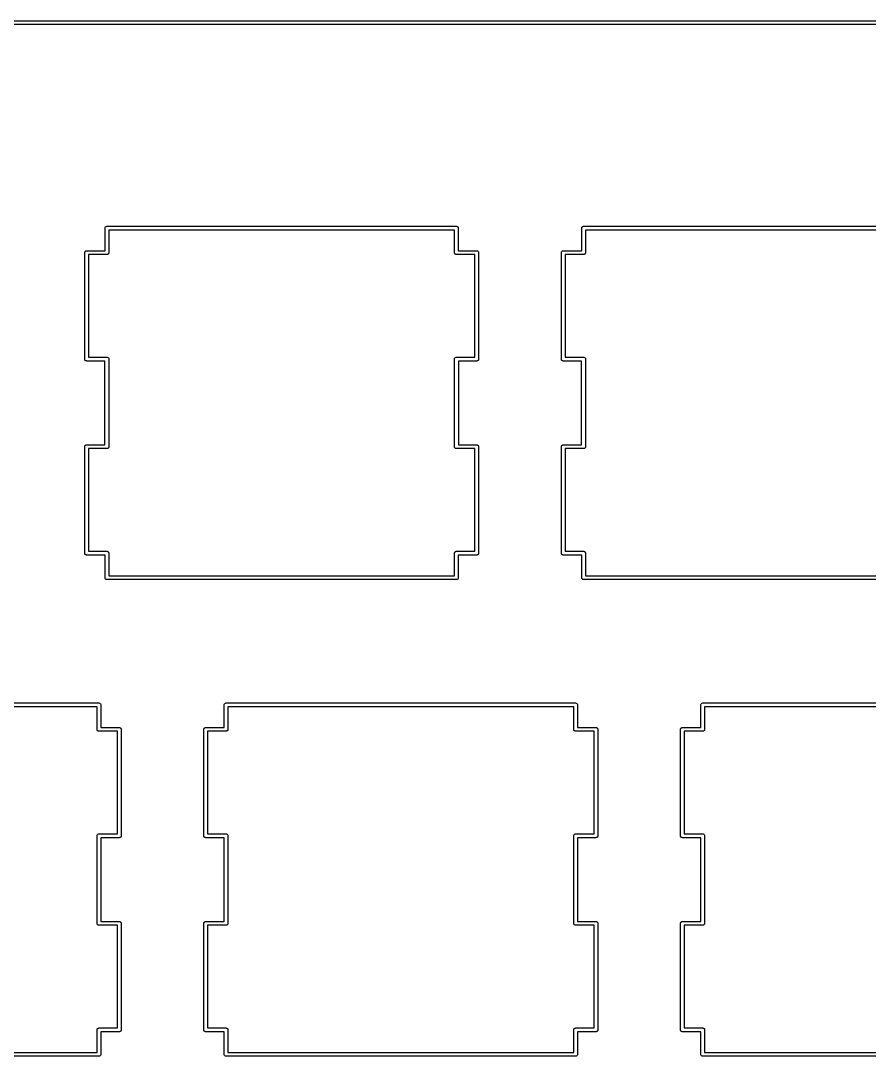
# Model space of a CAD drawing. Extents: x 12 to 286, y -147 to -61.
# Drawn here: x 52.87 to 86.78, y -102.31 to -60.92 of the extents above; entities that cross this region are included whole.
import ezdxf

# ---------------------------------------------------------------- set-up
doc = ezdxf.new("R2010")
doc.units = 0
doc.header["$MEASUREMENT"] = 0
doc.layers.add('BLACK', color=7, linetype='CONTINUOUS')

msp = doc.modelspace()

# ---------------------------------------------------------------- linework, layer by layer
at = {"layer": 'Black'}
for p, q in [((16, -60.925), (282, -60.925)), ((281.993, -61.075), (16.0033, -61.075)), ((56.2337, -69.2018), (56.2428, -69.1769)), ((56.2337, -69.2282), (56.2337, -69.2018)), ((56.2338, -69.2283), (56.2337, -69.2282)), ((56.2338, -70.1204), (56.2338, -69.2283)), ((56.2428, -69.1769), (56.2598, -69.1566)), ((56.2598, -69.1566), (56.2827, -69.1434)), ((56.2827, -69.1434), (56.3087, -69.1388)), ((56.3087, -69.1388), (70.2788, -69.1388)), ((56.3837, -69.2912), (56.3837, -70.1954)), ((70.2037, -69.2912), (56.3837, -69.2912)), ((70.2037, -70.1954), (70.2037, -69.2912)), ((70.2788, -69.1388), (70.3048, -69.1434)), ((70.3048, -69.1434), (70.3277, -69.1566)), ((70.3277, -69.1566), (70.3447, -69.1769)), ((70.3447, -69.1769), (70.3538, -69.2018)), ((70.3538, -69.2282), (70.3537, -69.2283)), ((70.3537, -69.2283), (70.3537, -70.1204)), ((70.3538, -69.2018), (70.3538, -69.2282)), ((75.2837, -69.2018), (75.2928, -69.1769)), ((75.2837, -69.2282), (75.2837, -69.2018)), ((75.2837, -69.2283), (75.2837, -69.2282)), ((75.2837, -70.1204), (75.2837, -69.2283)), ((75.2928, -69.1769), (75.3098, -69.1566)), ((75.3098, -69.1566), (75.3327, -69.1434)), ((75.3327, -69.1434), (75.3588, -69.1388)), ((75.3588, -69.1388), (89.3287, -69.1388)), ((75.4338, -69.2912), (75.4338, -70.1954)), ((89.2537, -69.2912), (75.4338, -69.2912)), ((55.4209, -70.1954), (55.4221, -70.189)), ((55.4209, -74.4499), (55.4209, -70.1954)), ((55.4221, -70.1824), (55.4243, -70.1762)), ((55.4221, -70.189), (55.4221, -70.1824)), ((55.4243, -70.1762), (55.4255, -70.1698)), ((55.4255, -70.1698), (55.4288, -70.1641)), ((55.4288, -70.1641), (55.431, -70.1579)), ((55.431, -70.1579), (55.4352, -70.1529)), ((55.4352, -70.1529), (55.4385, -70.1472)), ((55.4385, -70.1472), (55.4435, -70.143)), ((55.4435, -70.143), (55.4477, -70.138)), ((55.4477, -70.138), (55.4534, -70.1347)), ((55.4534, -70.1347), (55.4584, -70.1305)), ((55.4584, -70.1305), (55.4646, -70.1282)), ((55.4646, -70.1282), (55.4703, -70.125)), ((55.4703, -70.125), (55.4768, -70.1238)), ((55.4768, -70.1238), (55.4829, -70.1216)), ((55.4829, -70.1216), (55.4895, -70.1216)), ((55.4895, -70.1216), (55.496, -70.1204)), ((55.496, -70.1204), (56.2338, -70.1204)), ((56.3087, -70.2704), (55.5709, -70.2704)), ((55.5709, -70.2704), (55.5709, -74.3749)), ((56.3152, -70.2693), (56.3087, -70.2704)), ((56.3218, -70.2693), (56.3152, -70.2693)), ((56.3279, -70.2671), (56.3218, -70.2693)), ((56.3344, -70.2659), (56.3279, -70.2671)), ((56.3401, -70.2626), (56.3344, -70.2659)), ((56.3462, -70.2604), (56.3401, -70.2626)), ((56.3513, -70.2562), (56.3462, -70.2604)), ((56.357, -70.2529), (56.3513, -70.2562)), ((56.3612, -70.2479), (56.357, -70.2529)), ((56.3662, -70.2436), (56.3612, -70.2479)), ((56.3695, -70.238), (56.3662, -70.2436)), ((56.3737, -70.2329), (56.3695, -70.238)), ((56.3759, -70.2268), (56.3737, -70.2329)), ((56.3792, -70.2211), (56.3759, -70.2268)), ((56.3804, -70.2146), (56.3792, -70.2211)), ((56.3826, -70.2085), (56.3804, -70.2146)), ((56.3837, -70.1954), (56.3826, -70.2019)), ((56.3826, -70.2019), (56.3826, -70.2085)), ((70.2049, -70.2019), (70.2037, -70.1954)), ((70.2049, -70.2085), (70.2049, -70.2019)), ((70.2071, -70.2146), (70.2049, -70.2085)), ((70.2083, -70.2211), (70.2071, -70.2146)), ((70.2116, -70.2268), (70.2083, -70.2211)), ((70.2138, -70.2329), (70.2116, -70.2268)), ((70.218, -70.238), (70.2138, -70.2329)), ((70.2213, -70.2436), (70.218, -70.238)), ((70.2263, -70.2479), (70.2213, -70.2436)), ((70.2305, -70.2529), (70.2263, -70.2479)), ((70.2362, -70.2562), (70.2305, -70.2529)), ((70.2412, -70.2604), (70.2362, -70.2562)), ((70.2474, -70.2626), (70.2412, -70.2604)), ((70.2531, -70.2659), (70.2474, -70.2626)), ((70.2596, -70.2671), (70.2531, -70.2659)), ((70.2657, -70.2693), (70.2596, -70.2671)), ((70.2723, -70.2693), (70.2657, -70.2693)), ((70.2788, -70.2704), (70.2723, -70.2693)), ((71.0165, -70.2704), (70.2788, -70.2704)), ((70.3537, -70.1204), (71.0915, -70.1204)), ((71.0165, -74.3749), (71.0165, -70.2704)), ((71.0915, -70.1204), (71.098, -70.1216)), ((71.098, -70.1216), (71.1046, -70.1216)), ((71.1046, -70.1216), (71.1107, -70.1238)), ((71.1107, -70.1238), (71.1172, -70.125)), ((71.1172, -70.125), (71.1229, -70.1282)), ((71.1229, -70.1282), (71.129, -70.1305)), ((71.129, -70.1305), (71.1341, -70.1347)), ((71.1341, -70.1347), (71.1398, -70.138)), ((71.1398, -70.138), (71.144, -70.143)), ((71.144, -70.143), (71.149, -70.1472)), ((71.149, -70.1472), (71.1523, -70.1529)), ((71.1523, -70.1529), (71.1565, -70.1579)), ((71.1565, -70.1579), (71.1587, -70.1641)), ((71.1587, -70.1641), (71.162, -70.1698)), ((71.162, -70.1698), (71.1632, -70.1762)), ((71.1632, -70.1762), (71.1654, -70.1824)), ((71.1654, -70.1824), (71.1654, -70.189)), ((71.1654, -70.189), (71.1666, -70.1954)), ((71.1666, -70.1954), (71.1666, -74.4499)), ((74.471, -70.1954), (74.4721, -70.189)), ((74.471, -74.4499), (74.471, -70.1954)), ((74.4721, -70.1824), (74.4743, -70.1762)), ((74.4721, -70.189), (74.4721, -70.1824)), ((74.4743, -70.1762), (74.4755, -70.1698)), ((74.4755, -70.1698), (74.4788, -70.1641)), ((74.4788, -70.1641), (74.481, -70.1579)), ((74.481, -70.1579), (74.4852, -70.1529)), ((74.4852, -70.1529), (74.4885, -70.1472)), ((74.4885, -70.1472), (74.4935, -70.143)), ((74.4935, -70.143), (74.4977, -70.138)), ((74.4977, -70.138), (74.5034, -70.1347)), ((74.5034, -70.1347), (74.5084, -70.1305)), ((74.5084, -70.1305), (74.5146, -70.1282)), ((74.5146, -70.1282), (74.5203, -70.125)), ((74.5203, -70.125), (74.5268, -70.1238)), ((74.5268, -70.1238), (74.5329, -70.1216)), ((74.5329, -70.1216), (74.5395, -70.1216)), ((74.5395, -70.1216), (74.5459, -70.1204)), ((74.5459, -70.1204), (75.2837, -70.1204)), ((75.3588, -70.2704), (74.6209, -70.2704)), ((74.6209, -70.2704), (74.6209, -74.3749)), ((75.3652, -70.2693), (75.3588, -70.2704)), ((75.3718, -70.2693), (75.3652, -70.2693)), ((75.3779, -70.2671), (75.3718, -70.2693)), ((75.3844, -70.2659), (75.3779, -70.2671)), ((75.3901, -70.2626), (75.3844, -70.2659)), ((75.3962, -70.2604), (75.3901, -70.2626)), ((75.4013, -70.2562), (75.3962, -70.2604)), ((75.407, -70.2529), (75.4013, -70.2562)), ((75.4112, -70.2479), (75.407, -70.2529)), ((75.4162, -70.2436), (75.4112, -70.2479)), ((75.4195, -70.238), (75.4162, -70.2436)), ((75.4237, -70.2329), (75.4195, -70.238)), ((75.4259, -70.2268), (75.4237, -70.2329)), ((75.4292, -70.2211), (75.4259, -70.2268)), ((75.4304, -70.2146), (75.4292, -70.2211)), ((75.4326, -70.2085), (75.4304, -70.2146)), ((75.4338, -70.1954), (75.4326, -70.2019)), ((75.4326, -70.2019), (75.4326, -70.2085)), ((55.4221, -74.4564), (55.4209, -74.4499)), ((55.4221, -74.463), (55.4221, -74.4564)), ((55.4243, -74.4691), (55.4221, -74.463)), ((55.4255, -74.4756), (55.4243, -74.4691)), ((55.4288, -74.4813), (55.4255, -74.4756)), ((55.431, -74.4874), (55.4288, -74.4813)), ((55.4352, -74.4925), (55.431, -74.4874)), ((55.4385, -74.4981), (55.4352, -74.4925)), ((55.5709, -74.3749), (56.2954, -74.3749)), ((56.2954, -74.3749), (56.2955, -74.3749)), ((56.2955, -74.3749), (56.322, -74.3749)), ((56.322, -74.3749), (56.3468, -74.3839)), ((56.3468, -74.3839), (56.3671, -74.401)), ((56.3671, -74.401), (56.3804, -74.4239)), ((56.3804, -74.4239), (56.3849, -74.4499)), ((56.3849, -74.4499), (56.3849, -77.9501)), ((70.2026, -74.4499), (70.2071, -74.4239)), ((70.2026, -77.9501), (70.2026, -74.4499)), ((70.2071, -74.4239), (70.2204, -74.401)), ((70.2204, -74.401), (70.2407, -74.3839)), ((70.2407, -74.3839), (70.2655, -74.3749)), ((70.2655, -74.3749), (70.292, -74.3749)), ((70.292, -74.3749), (70.2921, -74.3749)), ((70.2921, -74.3749), (71.0165, -74.3749)), ((71.1523, -74.4925), (71.149, -74.4981)), ((71.1565, -74.4874), (71.1523, -74.4925)), ((71.1587, -74.4813), (71.1565, -74.4874)), ((71.162, -74.4756), (71.1587, -74.4813)), ((71.1632, -74.4691), (71.162, -74.4756)), ((71.1654, -74.463), (71.1632, -74.4691)), ((71.1666, -74.4499), (71.1654, -74.4564)), ((71.1654, -74.4564), (71.1654, -74.463)), ((74.4721, -74.4564), (74.471, -74.4499)), ((74.4721, -74.463), (74.4721, -74.4564)), ((74.4743, -74.4691), (74.4721, -74.463)), ((74.4755, -74.4756), (74.4743, -74.4691)), ((74.4788, -74.4813), (74.4755, -74.4756)), ((74.481, -74.4874), (74.4788, -74.4813)), ((74.4852, -74.4925), (74.481, -74.4874)), ((74.4885, -74.4981), (74.4852, -74.4925)), ((74.6209, -74.3749), (75.3454, -74.3749)), ((75.3454, -74.3749), (75.3455, -74.3749)), ((75.3455, -74.3749), (75.372, -74.3749)), ((75.372, -74.3749), (75.3969, -74.3839)), ((75.3969, -74.3839), (75.4171, -74.401)), ((75.4171, -74.401), (75.4304, -74.4239)), ((75.4304, -74.4239), (75.435, -74.4499)), ((75.435, -74.4499), (75.435, -77.9501)), ((55.4435, -74.5024), (55.4385, -74.4981)), ((55.4477, -74.5074), (55.4435, -74.5024)), ((55.4534, -74.5107), (55.4477, -74.5074)), ((55.4584, -74.5149), (55.4534, -74.5107)), ((55.4646, -74.5171), (55.4584, -74.5149)), ((55.4703, -74.5204), (55.4646, -74.5171)), ((55.4768, -74.5216), (55.4703, -74.5204)), ((55.4829, -74.5238), (55.4768, -74.5216)), ((55.4895, -74.5238), (55.4829, -74.5238)), ((55.496, -74.5249), (55.4895, -74.5238)), ((56.2325, -74.5249), (55.496, -74.5249)), ((56.2325, -77.8751), (56.2325, -74.5249)), ((71.0915, -74.5249), (70.355, -74.5249)), ((70.355, -74.5249), (70.355, -77.8751)), ((71.098, -74.5238), (71.0915, -74.5249)), ((71.1046, -74.5238), (71.098, -74.5238)), ((71.1107, -74.5216), (71.1046, -74.5238)), ((71.1172, -74.5204), (71.1107, -74.5216)), ((71.1229, -74.5171), (71.1172, -74.5204)), ((71.129, -74.5149), (71.1229, -74.5171)), ((71.1341, -74.5107), (71.129, -74.5149)), ((71.1398, -74.5074), (71.1341, -74.5107)), ((71.144, -74.5024), (71.1398, -74.5074)), ((71.149, -74.4981), (71.144, -74.5024)), ((74.4935, -74.5024), (74.4885, -74.4981)), ((74.4977, -74.5074), (74.4935, -74.5024)), ((74.5034, -74.5107), (74.4977, -74.5074)), ((74.5084, -74.5149), (74.5034, -74.5107)), ((74.5146, -74.5171), (74.5084, -74.5149)), ((74.5203, -74.5204), (74.5146, -74.5171)), ((74.5268, -74.5216), (74.5203, -74.5204)), ((74.5329, -74.5238), (74.5268, -74.5216)), ((74.5395, -74.5238), (74.5329, -74.5238)), ((74.5459, -74.5249), (74.5395, -74.5238)), ((75.2826, -74.5249), (74.5459, -74.5249)), ((75.2826, -77.8751), (75.2826, -74.5249)), ((55.4209, -77.9501), (55.4221, -77.9436)), ((55.4209, -82.2046), (55.4209, -77.9501)), ((55.4221, -77.937), (55.4243, -77.9309)), ((55.4221, -77.9436), (55.4221, -77.937)), ((55.4243, -77.9309), (55.4255, -77.9244)), ((55.4255, -77.9244), (55.4288, -77.9187)), ((55.4288, -77.9187), (55.431, -77.9126)), ((55.431, -77.9126), (55.4352, -77.9075)), ((55.4352, -77.9075), (55.4385, -77.9019)), ((55.4385, -77.9019), (55.4435, -77.8976)), ((55.4435, -77.8976), (55.4477, -77.8926)), ((55.4477, -77.8926), (55.4534, -77.8893)), ((55.4534, -77.8893), (55.4584, -77.8851)), ((55.4584, -77.8851), (55.4646, -77.8829)), ((55.4646, -77.8829), (55.4703, -77.8796)), ((55.4703, -77.8796), (55.4768, -77.8784)), ((55.4768, -77.8784), (55.4829, -77.8762)), ((55.4829, -77.8762), (55.4895, -77.8762)), ((55.4895, -77.8762), (55.496, -77.8751)), ((55.496, -77.8751), (56.2325, -77.8751)), ((56.2954, -78.0251), (55.5709, -78.0251)), ((55.5709, -78.0251), (55.5709, -82.1296)), ((56.2955, -78.0251), (56.2954, -78.0251)), ((56.322, -78.0251), (56.2955, -78.0251)), ((56.3468, -78.0161), (56.322, -78.0251)), ((56.3671, -77.999), (56.3468, -78.0161)), ((56.3804, -77.9761), (56.3671, -77.999)), ((56.3849, -77.9501), (56.3804, -77.9761)), ((70.2071, -77.9761), (70.2026, -77.9501)), ((70.2204, -77.999), (70.2071, -77.9761)), ((70.2407, -78.0161), (70.2204, -77.999)), ((70.2655, -78.0251), (70.2407, -78.0161)), ((70.292, -78.0251), (70.2655, -78.0251)), ((70.2921, -78.0251), (70.292, -78.0251)), ((71.0165, -78.0251), (70.2921, -78.0251)), ((70.355, -77.8751), (71.0915, -77.8751)), ((71.0165, -82.1296), (71.0165, -78.0251)), ((71.0915, -77.8751), (71.098, -77.8762)), ((71.098, -77.8762), (71.1046, -77.8762)), ((71.1046, -77.8762), (71.1107, -77.8784)), ((71.1107, -77.8784), (71.1172, -77.8796)), ((71.1172, -77.8796), (71.1229, -77.8829)), ((71.1229, -77.8829), (71.129, -77.8851)), ((71.129, -77.8851), (71.1341, -77.8893)), ((71.1341, -77.8893), (71.1398, -77.8926)), ((71.1398, -77.8926), (71.144, -77.8976)), ((71.144, -77.8976), (71.149, -77.9019)), ((71.149, -77.9019), (71.1523, -77.9075)), ((71.1523, -77.9075), (71.1565, -77.9126)), ((71.1565, -77.9126), (71.1587, -77.9187)), ((71.1587, -77.9187), (71.162, -77.9244)), ((71.162, -77.9244), (71.1632, -77.9309)), ((71.1632, -77.9309), (71.1654, -77.937)), ((71.1654, -77.937), (71.1654, -77.9436)), ((71.1654, -77.9436), (71.1666, -77.9501)), ((71.1666, -77.9501), (71.1666, -82.2046)), ((74.471, -77.9501), (74.4721, -77.9436)), ((74.471, -82.2046), (74.471, -77.9501)), ((74.4721, -77.937), (74.4743, -77.9309)), ((74.4721, -77.9436), (74.4721, -77.937)), ((74.4743, -77.9309), (74.4755, -77.9244)), ((74.4755, -77.9244), (74.4788, -77.9187)), ((74.4788, -77.9187), (74.481, -77.9126)), ((74.481, -77.9126), (74.4852, -77.9075)), ((74.4852, -77.9075), (74.4885, -77.9019)), ((74.4885, -77.9019), (74.4935, -77.8976)), ((74.4935, -77.8976), (74.4977, -77.8926)), ((74.4977, -77.8926), (74.5034, -77.8893)), ((74.5034, -77.8893), (74.5084, -77.8851)), ((74.5084, -77.8851), (74.5146, -77.8829)), ((74.5146, -77.8829), (74.5203, -77.8796)), ((74.5203, -77.8796), (74.5268, -77.8784)), ((74.5268, -77.8784), (74.5329, -77.8762)), ((74.5329, -77.8762), (74.5395, -77.8762)), ((74.5395, -77.8762), (74.5459, -77.8751)), ((74.5459, -77.8751), (75.2826, -77.8751)), ((75.3454, -78.0251), (74.6209, -78.0251)), ((74.6209, -78.0251), (74.6209, -82.1296)), ((75.3455, -78.0251), (75.3454, -78.0251)), ((75.372, -78.0251), (75.3455, -78.0251)), ((75.3969, -78.0161), (75.372, -78.0251)), ((75.4171, -77.999), (75.3969, -78.0161)), ((75.4304, -77.9761), (75.4171, -77.999)), ((75.435, -77.9501), (75.4304, -77.9761)), ((55.4221, -82.211), (55.4209, -82.2046)), ((55.4221, -82.2176), (55.4221, -82.211)), ((55.4243, -82.2238), (55.4221, -82.2176)), ((55.4255, -82.2302), (55.4243, -82.2238)), ((55.4288, -82.2359), (55.4255, -82.2302)), ((55.431, -82.2421), (55.4288, -82.2359)), ((55.4352, -82.2471), (55.431, -82.2421)), ((55.4385, -82.2528), (55.4352, -82.2471)), ((55.4435, -82.257), (55.4385, -82.2528)), ((55.4477, -82.262), (55.4435, -82.257)), ((55.4534, -82.2653), (55.4477, -82.262)), ((55.4584, -82.2695), (55.4534, -82.2653)), ((55.4646, -82.2718), (55.4584, -82.2695)), ((55.4703, -82.275), (55.4646, -82.2718)), ((55.4768, -82.2762), (55.4703, -82.275)), ((55.4829, -82.2784), (55.4768, -82.2762)), ((55.4895, -82.2784), (55.4829, -82.2784)), ((55.496, -82.2796), (55.4895, -82.2784)), ((56.2338, -82.2796), (55.496, -82.2796)), ((55.5709, -82.1296), (56.3087, -82.1296)), ((56.2338, -83.1717), (56.2338, -82.2796)), ((56.3087, -82.1296), (56.3152, -82.1307)), ((56.3152, -82.1307), (56.3218, -82.1307)), ((56.3218, -82.1307), (56.3279, -82.1329)), ((56.3279, -82.1329), (56.3344, -82.1341)), ((56.3344, -82.1341), (56.3401, -82.1374)), ((56.3401, -82.1374), (56.3462, -82.1396)), ((56.3462, -82.1396), (56.3513, -82.1438)), ((56.3513, -82.1438), (56.357, -82.1471)), ((56.357, -82.1471), (56.3612, -82.1521)), ((56.3612, -82.1521), (56.3662, -82.1564)), ((56.3662, -82.1564), (56.3695, -82.162)), ((56.3695, -82.162), (56.3737, -82.1671)), ((56.3737, -82.1671), (56.3759, -82.1732)), ((56.3759, -82.1732), (56.3792, -82.1789)), ((56.3792, -82.1789), (56.3804, -82.1854)), ((56.3804, -82.1854), (56.3826, -82.1915)), ((56.3826, -82.1915), (56.3826, -82.1981)), ((56.3826, -82.1981), (56.3837, -82.2046)), ((56.3837, -82.2046), (56.3837, -83.1088)), ((70.2037, -82.2046), (70.2049, -82.1981)), ((70.2037, -83.1088), (70.2037, -82.2046)), ((70.2049, -82.1915), (70.2071, -82.1854)), ((70.2049, -82.1981), (70.2049, -82.1915)), ((70.2071, -82.1854), (70.2083, -82.1789)), ((70.2083, -82.1789), (70.2116, -82.1732)), ((70.2116, -82.1732), (70.2138, -82.1671)), ((70.2138, -82.1671), (70.218, -82.162)), ((70.218, -82.162), (70.2213, -82.1564)), ((70.2213, -82.1564), (70.2263, -82.1521)), ((70.2263, -82.1521), (70.2305, -82.1471)), ((70.2305, -82.1471), (70.2362, -82.1438)), ((70.2362, -82.1438), (70.2412, -82.1396)), ((70.2412, -82.1396), (70.2474, -82.1374)), ((70.2474, -82.1374), (70.2531, -82.1341)), ((70.2531, -82.1341), (70.2596, -82.1329)), ((70.2596, -82.1329), (70.2657, -82.1307)), ((70.2657, -82.1307), (70.2723, -82.1307)), ((70.2723, -82.1307), (70.2788, -82.1296)), ((70.2788, -82.1296), (71.0165, -82.1296)), ((71.0915, -82.2796), (70.3537, -82.2796)), ((70.3537, -82.2796), (70.3537, -83.1717)), ((71.098, -82.2784), (71.0915, -82.2796)), ((71.1046, -82.2784), (71.098, -82.2784)), ((71.1107, -82.2762), (71.1046, -82.2784)), ((71.1172, -82.275), (71.1107, -82.2762)), ((71.1229, -82.2718), (71.1172, -82.275)), ((71.129, -82.2695), (71.1229, -82.2718)), ((71.1341, -82.2653), (71.129, -82.2695)), ((71.1398, -82.262), (71.1341, -82.2653)), ((71.144, -82.257), (71.1398, -82.262)), ((71.149, -82.2528), (71.144, -82.257)), ((71.1523, -82.2471), (71.149, -82.2528)), ((71.1565, -82.2421), (71.1523, -82.2471)), ((71.1587, -82.2359), (71.1565, -82.2421)), ((71.162, -82.2302), (71.1587, -82.2359)), ((71.1632, -82.2238), (71.162, -82.2302)), ((71.1654, -82.2176), (71.1632, -82.2238)), ((71.1666, -82.2046), (71.1654, -82.211)), ((71.1654, -82.211), (71.1654, -82.2176)), ((74.4721, -82.211), (74.471, -82.2046)), ((74.4721, -82.2176), (74.4721, -82.211)), ((74.4743, -82.2238), (74.4721, -82.2176)), ((74.4755, -82.2302), (74.4743, -82.2238)), ((74.4788, -82.2359), (74.4755, -82.2302)), ((74.481, -82.2421), (74.4788, -82.2359)), ((74.4852, -82.2471), (74.481, -82.2421)), ((74.4885, -82.2528), (74.4852, -82.2471)), ((74.4935, -82.257), (74.4885, -82.2528)), ((74.4977, -82.262), (74.4935, -82.257)), ((74.5034, -82.2653), (74.4977, -82.262)), ((74.5084, -82.2695), (74.5034, -82.2653)), ((74.5146, -82.2718), (74.5084, -82.2695)), ((74.5203, -82.275), (74.5146, -82.2718)), ((74.5268, -82.2762), (74.5203, -82.275)), ((74.5329, -82.2784), (74.5268, -82.2762)), ((74.5395, -82.2784), (74.5329, -82.2784)), ((74.5459, -82.2796), (74.5395, -82.2784)), ((75.2837, -82.2796), (74.5459, -82.2796)), ((74.6209, -82.1296), (75.3588, -82.1296)), ((75.2837, -83.1717), (75.2837, -82.2796)), ((75.3588, -82.1296), (75.3652, -82.1307)), ((75.3652, -82.1307), (75.3718, -82.1307)), ((75.3718, -82.1307), (75.3779, -82.1329)), ((75.3779, -82.1329), (75.3844, -82.1341)), ((75.3844, -82.1341), (75.3901, -82.1374)), ((75.3901, -82.1374), (75.3962, -82.1396)), ((75.3962, -82.1396), (75.4013, -82.1438)), ((75.4013, -82.1438), (75.407, -82.1471)), ((75.407, -82.1471), (75.4112, -82.1521)), ((75.4112, -82.1521), (75.4162, -82.1564)), ((75.4162, -82.1564), (75.4195, -82.162)), ((75.4195, -82.162), (75.4237, -82.1671)), ((75.4237, -82.1671), (75.4259, -82.1732)), ((75.4259, -82.1732), (75.4292, -82.1789)), ((75.4292, -82.1789), (75.4304, -82.1854)), ((75.4304, -82.1854), (75.4326, -82.1915)), ((75.4326, -82.1915), (75.4326, -82.1981)), ((75.4326, -82.1981), (75.4338, -82.2046)), ((75.4338, -82.2046), (75.4338, -83.1088)), ((56.2337, -83.1718), (56.2338, -83.1717)), ((56.2337, -83.1982), (56.2337, -83.1718)), ((56.3837, -83.1088), (70.2037, -83.1088)), ((70.3537, -83.1717), (70.3538, -83.1718)), ((70.3538, -83.1718), (70.3538, -83.1982)), ((75.2837, -83.1718), (75.2837, -83.1717)), ((75.2837, -83.1982), (75.2837, -83.1718)), ((75.4338, -83.1088), (89.2537, -83.1088)), ((56.2428, -83.2231), (56.2337, -83.1982)), ((56.2598, -83.2434), (56.2428, -83.2231)), ((56.2827, -83.2566), (56.2598, -83.2434)), ((56.3087, -83.2612), (56.2827, -83.2566)), ((70.2788, -83.2612), (56.3087, -83.2612)), ((70.3048, -83.2566), (70.2788, -83.2612)), ((70.3277, -83.2434), (70.3048, -83.2566)), ((70.3447, -83.2231), (70.3277, -83.2434)), ((70.3538, -83.1982), (70.3447, -83.2231)), ((75.2928, -83.2231), (75.2837, -83.1982)), ((75.3098, -83.2434), (75.2928, -83.2231)), ((75.3327, -83.2566), (75.3098, -83.2434)), ((75.3588, -83.2612), (75.3327, -83.2566)), ((89.3287, -83.2612), (75.3588, -83.2612)), ((42.0212, -88.1888), (55.9913, -88.1888)), ((55.9162, -88.3412), (42.0962, -88.3412)), ((55.9162, -89.2454), (55.9162, -88.3412)), ((55.9913, -88.1888), (56.0173, -88.1934)), ((56.0173, -88.1934), (56.0402, -88.2066)), ((56.0402, -88.2066), (56.0572, -88.2269)), ((56.0572, -88.2269), (56.0663, -88.2518)), ((56.0663, -88.2782), (56.0662, -88.2783)), ((56.0662, -88.2783), (56.0662, -89.1704)), ((56.0663, -88.2518), (56.0663, -88.2782)), ((60.9962, -88.2518), (61.0053, -88.2269)), ((60.9962, -88.2782), (60.9962, -88.2518)), ((60.9962, -88.2783), (60.9962, -88.2782)), ((60.9962, -89.1704), (60.9962, -88.2783)), ((61.0053, -88.2269), (61.0223, -88.2066)), ((61.0223, -88.2066), (61.0452, -88.1934)), ((61.0452, -88.1934), (61.0712, -88.1888)), ((61.0712, -88.1888), (75.0412, -88.1888)), ((61.1462, -88.3412), (61.1462, -89.2454)), ((74.9663, -88.3412), (61.1462, -88.3412)), ((74.9663, -89.2454), (74.9663, -88.3412)), ((75.0412, -88.1888), (75.0673, -88.1934)), ((75.0673, -88.1934), (75.0902, -88.2066)), ((75.0902, -88.2066), (75.1072, -88.2269)), ((75.1072, -88.2269), (75.1163, -88.2518)), ((75.1163, -88.2782), (75.1162, -88.2783)), ((75.1162, -88.2783), (75.1162, -89.1704)), ((75.1163, -88.2518), (75.1163, -88.2782)), ((80.0462, -88.2518), (80.0553, -88.2269)), ((80.0462, -88.2782), (80.0462, -88.2518)), ((80.0463, -88.2783), (80.0462, -88.2782)), ((80.0463, -89.1704), (80.0463, -88.2783)), ((80.0553, -88.2269), (80.0723, -88.2066)), ((80.0723, -88.2066), (80.0952, -88.1934)), ((80.0952, -88.1934), (80.1213, -88.1888)), ((80.1213, -88.1888), (94.0913, -88.1888)), ((80.1962, -88.3412), (80.1962, -89.2454)), ((94.0162, -88.3412), (80.1962, -88.3412)), ((55.9174, -89.2519), (55.9162, -89.2454)), ((55.9174, -89.2585), (55.9174, -89.2519)), ((55.9196, -89.2646), (55.9174, -89.2585)), ((55.9208, -89.2711), (55.9196, -89.2646)), ((55.9241, -89.2768), (55.9208, -89.2711)), ((55.9263, -89.2829), (55.9241, -89.2768)), ((55.9305, -89.288), (55.9263, -89.2829)), ((55.9338, -89.2936), (55.9305, -89.288)), ((55.9388, -89.2979), (55.9338, -89.2936)), ((55.943, -89.3029), (55.9388, -89.2979)), ((55.9487, -89.3062), (55.943, -89.3029)), ((55.9537, -89.3104), (55.9487, -89.3062)), ((55.9599, -89.3126), (55.9537, -89.3104)), ((55.9656, -89.3159), (55.9599, -89.3126)), ((55.9721, -89.3171), (55.9656, -89.3159)), ((55.9782, -89.3193), (55.9721, -89.3171)), ((55.9848, -89.3193), (55.9782, -89.3193)), ((55.9913, -89.3204), (55.9848, -89.3193)), ((56.7291, -89.3204), (55.9913, -89.3204)), ((56.0662, -89.1704), (56.804, -89.1704)), ((56.7291, -93.4249), (56.7291, -89.3204)), ((56.804, -89.1704), (56.8105, -89.1716)), ((56.8105, -89.1716), (56.8171, -89.1716)), ((56.8171, -89.1716), (56.8232, -89.1738)), ((56.8232, -89.1738), (56.8297, -89.175)), ((56.8297, -89.175), (56.8354, -89.1782)), ((56.8354, -89.1782), (56.8415, -89.1805)), ((56.8415, -89.1805), (56.8466, -89.1847)), ((56.8466, -89.1847), (56.8523, -89.188)), ((56.8523, -89.188), (56.8565, -89.193)), ((56.8565, -89.193), (56.8615, -89.1972)), ((56.8615, -89.1972), (56.8648, -89.2029)), ((56.8648, -89.2029), (56.869, -89.2079)), ((56.869, -89.2079), (56.8712, -89.2141)), ((56.8712, -89.2141), (56.8745, -89.2198)), ((56.8745, -89.2198), (56.8757, -89.2262)), ((56.8757, -89.2262), (56.8779, -89.2324)), ((56.8779, -89.2324), (56.8779, -89.239)), ((56.8779, -89.239), (56.879, -89.2454)), ((56.879, -89.2454), (56.879, -93.4999)), ((60.1835, -89.2454), (60.1846, -89.239)), ((60.1835, -93.4999), (60.1835, -89.2454)), ((60.1846, -89.2324), (60.1868, -89.2262)), ((60.1846, -89.239), (60.1846, -89.2324)), ((60.1868, -89.2262), (60.188, -89.2198)), ((60.188, -89.2198), (60.1913, -89.2141)), ((60.1913, -89.2141), (60.1935, -89.2079)), ((60.1935, -89.2079), (60.1977, -89.2029)), ((60.1977, -89.2029), (60.201, -89.1972)), ((60.201, -89.1972), (60.206, -89.193)), ((60.206, -89.193), (60.2102, -89.188)), ((60.2102, -89.188), (60.2159, -89.1847)), ((60.2159, -89.1847), (60.2209, -89.1805)), ((60.2209, -89.1805), (60.2271, -89.1782)), ((60.2271, -89.1782), (60.2328, -89.175)), ((60.2328, -89.175), (60.2393, -89.1738)), ((60.2393, -89.1738), (60.2454, -89.1716)), ((60.2454, -89.1716), (60.252, -89.1716)), ((60.252, -89.1716), (60.2584, -89.1704)), ((60.2584, -89.1704), (60.9962, -89.1704)), ((61.0712, -89.3204), (60.3334, -89.3204)), ((60.3334, -89.3204), (60.3334, -93.4249)), ((61.0777, -89.3193), (61.0712, -89.3204)), ((61.0843, -89.3193), (61.0777, -89.3193)), ((61.0904, -89.3171), (61.0843, -89.3193)), ((61.0969, -89.3159), (61.0904, -89.3171)), ((61.1026, -89.3126), (61.0969, -89.3159)), ((61.1088, -89.3104), (61.1026, -89.3126)), ((61.1138, -89.3062), (61.1088, -89.3104)), ((61.1195, -89.3029), (61.1138, -89.3062)), ((61.1237, -89.2979), (61.1195, -89.3029)), ((61.1287, -89.2936), (61.1237, -89.2979)), ((61.132, -89.288), (61.1287, -89.2936)), ((61.1362, -89.2829), (61.132, -89.288)), ((61.1384, -89.2768), (61.1362, -89.2829)), ((61.1417, -89.2711), (61.1384, -89.2768)), ((61.1429, -89.2646), (61.1417, -89.2711)), ((61.1451, -89.2585), (61.1429, -89.2646)), ((61.1462, -89.2454), (61.1451, -89.2519)), ((61.1451, -89.2519), (61.1451, -89.2585)), ((74.9674, -89.2519), (74.9663, -89.2454)), ((74.9674, -89.2585), (74.9674, -89.2519)), ((74.9696, -89.2646), (74.9674, -89.2585)), ((74.9708, -89.2711), (74.9696, -89.2646)), ((74.9741, -89.2768), (74.9708, -89.2711)), ((74.9763, -89.2829), (74.9741, -89.2768)), ((74.9805, -89.288), (74.9763, -89.2829)), ((74.9838, -89.2936), (74.9805, -89.288)), ((74.9888, -89.2979), (74.9838, -89.2936)), ((74.993, -89.3029), (74.9888, -89.2979)), ((74.9987, -89.3062), (74.993, -89.3029)), ((75.0037, -89.3104), (74.9987, -89.3062)), ((75.0099, -89.3126), (75.0037, -89.3104)), ((75.0156, -89.3159), (75.0099, -89.3126)), ((75.0221, -89.3171), (75.0156, -89.3159)), ((75.0282, -89.3193), (75.0221, -89.3171)), ((75.0348, -89.3193), (75.0282, -89.3193)), ((75.0412, -89.3204), (75.0348, -89.3193)), ((75.779, -89.3204), (75.0412, -89.3204)), ((75.1162, -89.1704), (75.8541, -89.1704)), ((75.779, -93.4249), (75.779, -89.3204)), ((75.8541, -89.1704), (75.8605, -89.1716)), ((75.8605, -89.1716), (75.8671, -89.1716)), ((75.8671, -89.1716), (75.8732, -89.1738)), ((75.8732, -89.1738), (75.8797, -89.175)), ((75.8797, -89.175), (75.8854, -89.1782)), ((75.8854, -89.1782), (75.8915, -89.1805)), ((75.8915, -89.1805), (75.8966, -89.1847)), ((75.8966, -89.1847), (75.9023, -89.188)), ((75.9023, -89.188), (75.9065, -89.193)), ((75.9065, -89.193), (75.9115, -89.1972)), ((75.9115, -89.1972), (75.9148, -89.2029)), ((75.9148, -89.2029), (75.919, -89.2079)), ((75.919, -89.2079), (75.9212, -89.2141)), ((75.9212, -89.2141), (75.9245, -89.2198)), ((75.9245, -89.2198), (75.9257, -89.2262)), ((75.9257, -89.2262), (75.9279, -89.2324)), ((75.9279, -89.2324), (75.9279, -89.239)), ((75.9279, -89.239), (75.929, -89.2454)), ((75.929, -89.2454), (75.929, -93.4999)), ((79.2334, -89.2454), (79.2346, -89.239)), ((79.2334, -93.4999), (79.2334, -89.2454)), ((79.2346, -89.2324), (79.2368, -89.2262)), ((79.2346, -89.239), (79.2346, -89.2324)), ((79.2368, -89.2262), (79.238, -89.2198)), ((79.238, -89.2198), (79.2413, -89.2141)), ((79.2413, -89.2141), (79.2435, -89.2079)), ((79.2435, -89.2079), (79.2477, -89.2029)), ((79.2477, -89.2029), (79.251, -89.1972)), ((79.251, -89.1972), (79.256, -89.193)), ((79.256, -89.193), (79.2602, -89.188)), ((79.2602, -89.188), (79.2659, -89.1847)), ((79.2659, -89.1847), (79.2709, -89.1805)), ((79.2709, -89.1805), (79.2771, -89.1782)), ((79.2771, -89.1782), (79.2828, -89.175)), ((79.2828, -89.175), (79.2893, -89.1738)), ((79.2893, -89.1738), (79.2954, -89.1716)), ((79.2954, -89.1716), (79.302, -89.1716)), ((79.302, -89.1716), (79.3084, -89.1704)), ((79.3084, -89.1704), (80.0463, -89.1704)), ((80.1213, -89.3204), (79.3834, -89.3204)), ((79.3834, -89.3204), (79.3834, -93.4249)), ((80.1277, -89.3193), (80.1213, -89.3204)), ((80.1343, -89.3193), (80.1277, -89.3193)), ((80.1404, -89.3171), (80.1343, -89.3193)), ((80.1469, -89.3159), (80.1404, -89.3171)), ((80.1526, -89.3126), (80.1469, -89.3159)), ((80.1587, -89.3104), (80.1526, -89.3126)), ((80.1638, -89.3062), (80.1587, -89.3104)), ((80.1695, -89.3029), (80.1638, -89.3062)), ((80.1737, -89.2979), (80.1695, -89.3029)), ((80.1787, -89.2936), (80.1737, -89.2979)), ((80.182, -89.288), (80.1787, -89.2936)), ((80.1862, -89.2829), (80.182, -89.288)), ((80.1884, -89.2768), (80.1862, -89.2829)), ((80.1917, -89.2711), (80.1884, -89.2768)), ((80.1929, -89.2646), (80.1917, -89.2711)), ((80.1951, -89.2585), (80.1929, -89.2646)), ((80.1962, -89.2454), (80.1951, -89.2519)), ((80.1951, -89.2519), (80.1951, -89.2585)), ((55.9151, -93.4999), (55.9196, -93.4739)), ((55.9151, -97.0001), (55.9151, -93.4999)), ((55.9196, -93.4739), (55.9329, -93.451)), ((55.9329, -93.451), (55.9532, -93.4339)), ((55.9532, -93.4339), (55.978, -93.4249)), ((55.978, -93.4249), (56.0045, -93.4249)), ((56.0045, -93.4249), (56.0046, -93.4249)), ((56.0046, -93.4249), (56.7291, -93.4249)), ((56.8712, -93.5313), (56.869, -93.5374)), ((56.8745, -93.5256), (56.8712, -93.5313)), ((56.8757, -93.5191), (56.8745, -93.5256)), ((56.8779, -93.513), (56.8757, -93.5191)), ((56.879, -93.4999), (56.8779, -93.5064)), ((56.8779, -93.5064), (56.8779, -93.513)), ((60.1846, -93.5064), (60.1835, -93.4999)), ((60.1846, -93.513), (60.1846, -93.5064)), ((60.1868, -93.5191), (60.1846, -93.513)), ((60.188, -93.5256), (60.1868, -93.5191)), ((60.1913, -93.5313), (60.188, -93.5256)), ((60.1935, -93.5374), (60.1913, -93.5313)), ((60.3334, -93.4249), (61.0579, -93.4249)), ((61.0579, -93.4249), (61.058, -93.4249)), ((61.058, -93.4249), (61.0845, -93.4249)), ((61.0845, -93.4249), (61.1093, -93.4339)), ((61.1093, -93.4339), (61.1296, -93.451)), ((61.1296, -93.451), (61.1429, -93.4739)), ((61.1429, -93.4739), (61.1474, -93.4999)), ((61.1474, -93.4999), (61.1474, -97.0001)), ((74.965, -93.4999), (74.9696, -93.4739)), ((74.965, -97.0001), (74.965, -93.4999)), ((74.9696, -93.4739), (74.9829, -93.451)), ((74.9829, -93.451), (75.0031, -93.4339)), ((75.0031, -93.4339), (75.028, -93.4249)), ((75.028, -93.4249), (75.0545, -93.4249)), ((75.0545, -93.4249), (75.0546, -93.4249)), ((75.0546, -93.4249), (75.779, -93.4249)), ((75.9212, -93.5313), (75.919, -93.5374)), ((75.9245, -93.5256), (75.9212, -93.5313)), ((75.9257, -93.5191), (75.9245, -93.5256)), ((75.9279, -93.513), (75.9257, -93.5191)), ((75.929, -93.4999), (75.9279, -93.5064)), ((75.9279, -93.5064), (75.9279, -93.513)), ((79.2346, -93.5064), (79.2334, -93.4999)), ((79.2346, -93.513), (79.2346, -93.5064)), ((79.2368, -93.5191), (79.2346, -93.513)), ((79.238, -93.5256), (79.2368, -93.5191)), ((79.2413, -93.5313), (79.238, -93.5256)), ((79.2435, -93.5374), (79.2413, -93.5313)), ((79.3834, -93.4249), (80.1079, -93.4249)), ((80.1079, -93.4249), (80.108, -93.4249)), ((80.108, -93.4249), (80.1345, -93.4249)), ((80.1345, -93.4249), (80.1594, -93.4339)), ((80.1594, -93.4339), (80.1796, -93.451)), ((80.1796, -93.451), (80.1929, -93.4739)), ((80.1929, -93.4739), (80.1975, -93.4999)), ((80.1975, -93.4999), (80.1975, -97.0001)), ((56.804, -93.5749), (56.0675, -93.5749)), ((56.0675, -93.5749), (56.0675, -96.9251)), ((56.8105, -93.5738), (56.804, -93.5749)), ((56.8171, -93.5738), (56.8105, -93.5738)), ((56.8232, -93.5716), (56.8171, -93.5738)), ((56.8297, -93.5704), (56.8232, -93.5716)), ((56.8354, -93.5671), (56.8297, -93.5704)), ((56.8415, -93.5649), (56.8354, -93.5671)), ((56.8466, -93.5607), (56.8415, -93.5649)), ((56.8523, -93.5574), (56.8466, -93.5607)), ((56.8565, -93.5524), (56.8523, -93.5574)), ((56.8615, -93.5481), (56.8565, -93.5524)), ((56.8648, -93.5425), (56.8615, -93.5481)), ((56.869, -93.5374), (56.8648, -93.5425)), ((60.1977, -93.5425), (60.1935, -93.5374)), ((60.201, -93.5481), (60.1977, -93.5425)), ((60.206, -93.5524), (60.201, -93.5481)), ((60.2102, -93.5574), (60.206, -93.5524)), ((60.2159, -93.5607), (60.2102, -93.5574)), ((60.2209, -93.5649), (60.2159, -93.5607)), ((60.2271, -93.5671), (60.2209, -93.5649)), ((60.2328, -93.5704), (60.2271, -93.5671)), ((60.2393, -93.5716), (60.2328, -93.5704)), ((60.2454, -93.5738), (60.2393, -93.5716)), ((60.252, -93.5738), (60.2454, -93.5738)), ((60.2584, -93.5749), (60.252, -93.5738)), ((60.995, -93.5749), (60.2584, -93.5749)), ((60.995, -96.9251), (60.995, -93.5749)), ((75.8541, -93.5749), (75.1174, -93.5749)), ((75.1174, -93.5749), (75.1174, -96.9251)), ((75.8605, -93.5738), (75.8541, -93.5749)), ((75.8671, -93.5738), (75.8605, -93.5738)), ((75.8732, -93.5716), (75.8671, -93.5738)), ((75.8797, -93.5704), (75.8732, -93.5716)), ((75.8854, -93.5671), (75.8797, -93.5704)), ((75.8915, -93.5649), (75.8854, -93.5671)), ((75.8966, -93.5607), (75.8915, -93.5649)), ((75.9023, -93.5574), (75.8966, -93.5607)), ((75.9065, -93.5524), (75.9023, -93.5574)), ((75.9115, -93.5481), (75.9065, -93.5524)), ((75.9148, -93.5425), (75.9115, -93.5481)), ((75.919, -93.5374), (75.9148, -93.5425)), ((79.2477, -93.5425), (79.2435, -93.5374)), ((79.251, -93.5481), (79.2477, -93.5425)), ((79.256, -93.5524), (79.251, -93.5481)), ((79.2602, -93.5574), (79.256, -93.5524)), ((79.2659, -93.5607), (79.2602, -93.5574)), ((79.2709, -93.5649), (79.2659, -93.5607)), ((79.2771, -93.5671), (79.2709, -93.5649)), ((79.2828, -93.5704), (79.2771, -93.5671)), ((79.2893, -93.5716), (79.2828, -93.5704)), ((79.2954, -93.5738), (79.2893, -93.5716)), ((79.302, -93.5738), (79.2954, -93.5738)), ((79.3084, -93.5749), (79.302, -93.5738)), ((80.0451, -93.5749), (79.3084, -93.5749)), ((80.0451, -96.9251), (80.0451, -93.5749)), ((55.9196, -97.0261), (55.9151, -97.0001)), ((55.9329, -97.049), (55.9196, -97.0261)), ((55.9532, -97.0661), (55.9329, -97.049)), ((55.978, -97.0751), (55.9532, -97.0661)), ((56.0045, -97.0751), (55.978, -97.0751)), ((56.0046, -97.0751), (56.0045, -97.0751)), ((56.7291, -97.0751), (56.0046, -97.0751)), ((56.0675, -96.9251), (56.804, -96.9251)), ((56.7291, -101.18), (56.7291, -97.0751)), ((56.804, -96.9251), (56.8105, -96.9262)), ((56.8105, -96.9262), (56.8171, -96.9262)), ((56.8171, -96.9262), (56.8232, -96.9284)), ((56.8232, -96.9284), (56.8297, -96.9296)), ((56.8297, -96.9296), (56.8354, -96.9329)), ((56.8354, -96.9329), (56.8415, -96.9351)), ((56.8415, -96.9351), (56.8466, -96.9393)), ((56.8466, -96.9393), (56.8523, -96.9426)), ((56.8523, -96.9426), (56.8565, -96.9476)), ((56.8565, -96.9476), (56.8615, -96.9519)), ((56.8615, -96.9519), (56.8648, -96.9575)), ((56.8648, -96.9575), (56.869, -96.9626)), ((56.869, -96.9626), (56.8712, -96.9687)), ((56.8712, -96.9687), (56.8745, -96.9744)), ((56.8745, -96.9744), (56.8757, -96.9809)), ((56.8757, -96.9809), (56.8779, -96.987)), ((56.8779, -96.987), (56.8779, -96.9936)), ((56.8779, -96.9936), (56.879, -97.0001)), ((56.879, -97.0001), (56.879, -101.255)), ((60.1835, -97.0001), (60.1846, -96.9936)), ((60.1835, -101.255), (60.1835, -97.0001)), ((60.1846, -96.987), (60.1868, -96.9809)), ((60.1846, -96.9936), (60.1846, -96.987)), ((60.1868, -96.9809), (60.188, -96.9744)), ((60.188, -96.9744), (60.1913, -96.9687)), ((60.1913, -96.9687), (60.1935, -96.9626)), ((60.1935, -96.9626), (60.1977, -96.9575)), ((60.1977, -96.9575), (60.201, -96.9519)), ((60.201, -96.9519), (60.206, -96.9476)), ((60.206, -96.9476), (60.2102, -96.9426)), ((60.2102, -96.9426), (60.2159, -96.9393)), ((60.2159, -96.9393), (60.2209, -96.9351)), ((60.2209, -96.9351), (60.2271, -96.9329)), ((60.2271, -96.9329), (60.2328, -96.9296)), ((60.2328, -96.9296), (60.2393, -96.9284)), ((60.2393, -96.9284), (60.2454, -96.9262)), ((60.2454, -96.9262), (60.252, -96.9262)), ((60.252, -96.9262), (60.2584, -96.9251)), ((60.2584, -96.9251), (60.995, -96.9251)), ((61.0579, -97.0751), (60.3334, -97.0751)), ((60.3334, -97.0751), (60.3334, -101.18)), ((61.058, -97.0751), (61.0579, -97.0751)), ((61.0845, -97.0751), (61.058, -97.0751)), ((61.1093, -97.0661), (61.0845, -97.0751)), ((61.1296, -97.049), (61.1093, -97.0661)), ((61.1429, -97.0261), (61.1296, -97.049)), ((61.1474, -97.0001), (61.1429, -97.0261)), ((74.9696, -97.0261), (74.965, -97.0001)), ((74.9829, -97.049), (74.9696, -97.0261)), ((75.0031, -97.0661), (74.9829, -97.049)), ((75.028, -97.0751), (75.0031, -97.0661)), ((75.0545, -97.0751), (75.028, -97.0751)), ((75.0546, -97.0751), (75.0545, -97.0751)), ((75.779, -97.0751), (75.0546, -97.0751)), ((75.1174, -96.9251), (75.8541, -96.9251)), ((75.779, -101.18), (75.779, -97.0751)), ((75.8541, -96.9251), (75.8605, -96.9262)), ((75.8605, -96.9262), (75.8671, -96.9262)), ((75.8671, -96.9262), (75.8732, -96.9284)), ((75.8732, -96.9284), (75.8797, -96.9296)), ((75.8797, -96.9296), (75.8854, -96.9329)), ((75.8854, -96.9329), (75.8915, -96.9351)), ((75.8915, -96.9351), (75.8966, -96.9393)), ((75.8966, -96.9393), (75.9023, -96.9426)), ((75.9023, -96.9426), (75.9065, -96.9476)), ((75.9065, -96.9476), (75.9115, -96.9519)), ((75.9115, -96.9519), (75.9148, -96.9575)), ((75.9148, -96.9575), (75.919, -96.9626)), ((75.919, -96.9626), (75.9212, -96.9687)), ((75.9212, -96.9687), (75.9245, -96.9744)), ((75.9245, -96.9744), (75.9257, -96.9809)), ((75.9257, -96.9809), (75.9279, -96.987)), ((75.9279, -96.987), (75.9279, -96.9936)), ((75.9279, -96.9936), (75.929, -97.0001)), ((75.929, -97.0001), (75.929, -101.255)), ((79.2334, -97.0001), (79.2346, -96.9936)), ((79.2334, -101.255), (79.2334, -97.0001)), ((79.2346, -96.987), (79.2368, -96.9809)), ((79.2346, -96.9936), (79.2346, -96.987)), ((79.2368, -96.9809), (79.238, -96.9744)), ((79.238, -96.9744), (79.2413, -96.9687)), ((79.2413, -96.9687), (79.2435, -96.9626)), ((79.2435, -96.9626), (79.2477, -96.9575)), ((79.2477, -96.9575), (79.251, -96.9519)), ((79.251, -96.9519), (79.256, -96.9476)), ((79.256, -96.9476), (79.2602, -96.9426)), ((79.2602, -96.9426), (79.2659, -96.9393)), ((79.2659, -96.9393), (79.2709, -96.9351)), ((79.2709, -96.9351), (79.2771, -96.9329)), ((79.2771, -96.9329), (79.2828, -96.9296)), ((79.2828, -96.9296), (79.2893, -96.9284)), ((79.2893, -96.9284), (79.2954, -96.9262)), ((79.2954, -96.9262), (79.302, -96.9262)), ((79.302, -96.9262), (79.3084, -96.9251)), ((79.3084, -96.9251), (80.0451, -96.9251)), ((80.1079, -97.0751), (79.3834, -97.0751)), ((79.3834, -97.0751), (79.3834, -101.18)), ((80.108, -97.0751), (80.1079, -97.0751)), ((80.1345, -97.0751), (80.108, -97.0751)), ((80.1594, -97.0661), (80.1345, -97.0751)), ((80.1796, -97.049), (80.1594, -97.0661)), ((80.1929, -97.0261), (80.1796, -97.049)), ((80.1975, -97.0001), (80.1929, -97.0261)), ((55.9162, -101.255), (55.9174, -101.248)), ((55.9162, -102.159), (55.9162, -101.255)), ((55.9174, -101.242), (55.9196, -101.235)), ((55.9174, -101.248), (55.9174, -101.242)), ((55.9196, -101.235), (55.9208, -101.229)), ((55.9208, -101.229), (55.9241, -101.223)), ((55.9241, -101.223), (55.9263, -101.217)), ((55.9263, -101.217), (55.9305, -101.212)), ((55.9305, -101.212), (55.9338, -101.206)), ((55.9338, -101.206), (55.9388, -101.202)), ((55.9388, -101.202), (55.943, -101.197)), ((55.943, -101.197), (55.9487, -101.194)), ((55.9487, -101.194), (55.9537, -101.19)), ((55.9537, -101.19), (55.9599, -101.187)), ((55.9599, -101.187), (55.9656, -101.184)), ((55.9656, -101.184), (55.9721, -101.183)), ((55.9721, -101.183), (55.9782, -101.181)), ((55.9782, -101.181), (55.9848, -101.181)), ((55.9848, -101.181), (55.9913, -101.18)), ((55.9913, -101.18), (56.7291, -101.18)), ((56.804, -101.33), (56.0662, -101.33)), ((56.0662, -101.33), (56.0662, -102.222)), ((56.8105, -101.328), (56.804, -101.33)), ((56.8171, -101.328), (56.8105, -101.328)), ((56.8232, -101.326), (56.8171, -101.328)), ((56.8297, -101.325), (56.8232, -101.326)), ((56.8354, -101.322), (56.8297, -101.325)), ((56.8415, -101.32), (56.8354, -101.322)), ((56.8466, -101.315), (56.8415, -101.32)), ((56.8523, -101.312), (56.8466, -101.315)), ((56.8565, -101.307), (56.8523, -101.312)), ((56.8615, -101.303), (56.8565, -101.307)), ((56.8648, -101.297), (56.8615, -101.303)), ((56.869, -101.292), (56.8648, -101.297)), ((56.8712, -101.286), (56.869, -101.292)), ((56.8745, -101.28), (56.8712, -101.286)), ((56.8757, -101.274), (56.8745, -101.28)), ((56.8779, -101.268), (56.8757, -101.274)), ((56.879, -101.255), (56.8779, -101.261)), ((56.8779, -101.261), (56.8779, -101.268)), ((60.1846, -101.261), (60.1835, -101.255)), ((60.1846, -101.268), (60.1846, -101.261)), ((60.1868, -101.274), (60.1846, -101.268)), ((60.188, -101.28), (60.1868, -101.274)), ((60.1913, -101.286), (60.188, -101.28)), ((60.1935, -101.292), (60.1913, -101.286)), ((60.1977, -101.297), (60.1935, -101.292)), ((60.201, -101.303), (60.1977, -101.297)), ((60.206, -101.307), (60.201, -101.303)), ((60.2102, -101.312), (60.206, -101.307)), ((60.2159, -101.315), (60.2102, -101.312)), ((60.2209, -101.32), (60.2159, -101.315)), ((60.2271, -101.322), (60.2209, -101.32)), ((60.2328, -101.325), (60.2271, -101.322)), ((60.2393, -101.326), (60.2328, -101.325)), ((60.2454, -101.328), (60.2393, -101.326)), ((60.252, -101.328), (60.2454, -101.328)), ((60.2584, -101.33), (60.252, -101.328)), ((60.9962, -101.33), (60.2584, -101.33)), ((60.3334, -101.18), (61.0712, -101.18)), ((60.9962, -102.222), (60.9962, -101.33)), ((61.0712, -101.18), (61.0777, -101.181)), ((61.0777, -101.181), (61.0843, -101.181)), ((61.0843, -101.181), (61.0904, -101.183)), ((61.0904, -101.183), (61.0969, -101.184)), ((61.0969, -101.184), (61.1026, -101.187)), ((61.1026, -101.187), (61.1088, -101.19)), ((61.1088, -101.19), (61.1138, -101.194)), ((61.1138, -101.194), (61.1195, -101.197)), ((61.1195, -101.197), (61.1237, -101.202)), ((61.1237, -101.202), (61.1287, -101.206)), ((61.1287, -101.206), (61.132, -101.212)), ((61.132, -101.212), (61.1362, -101.217)), ((61.1362, -101.217), (61.1384, -101.223)), ((61.1384, -101.223), (61.1417, -101.229)), ((61.1417, -101.229), (61.1429, -101.235)), ((61.1429, -101.235), (61.1451, -101.242)), ((61.1451, -101.242), (61.1451, -101.248)), ((61.1451, -101.248), (61.1462, -101.255)), ((61.1462, -101.255), (61.1462, -102.159)), ((74.9663, -101.255), (74.9674, -101.248)), ((74.9663, -102.159), (74.9663, -101.255)), ((74.9674, -101.242), (74.9696, -101.235)), ((74.9674, -101.248), (74.9674, -101.242)), ((74.9696, -101.235), (74.9708, -101.229)), ((74.9708, -101.229), (74.9741, -101.223)), ((74.9741, -101.223), (74.9763, -101.217)), ((74.9763, -101.217), (74.9805, -101.212)), ((74.9805, -101.212), (74.9838, -101.206)), ((74.9838, -101.206), (74.9888, -101.202)), ((74.9888, -101.202), (74.993, -101.197)), ((74.993, -101.197), (74.9987, -101.194)), ((74.9987, -101.194), (75.0037, -101.19)), ((75.0037, -101.19), (75.0099, -101.187)), ((75.0099, -101.187), (75.0156, -101.184)), ((75.0156, -101.184), (75.0221, -101.183)), ((75.0221, -101.183), (75.0282, -101.181)), ((75.0282, -101.181), (75.0348, -101.181)), ((75.0348, -101.181), (75.0412, -101.18)), ((75.0412, -101.18), (75.779, -101.18)), ((75.8541, -101.33), (75.1162, -101.33)), ((75.1162, -101.33), (75.1162, -102.222)), ((75.8605, -101.328), (75.8541, -101.33)), ((75.8671, -101.328), (75.8605, -101.328)), ((75.8732, -101.326), (75.8671, -101.328)), ((75.8797, -101.325), (75.8732, -101.326)), ((75.8854, -101.322), (75.8797, -101.325)), ((75.8915, -101.32), (75.8854, -101.322)), ((75.8966, -101.315), (75.8915, -101.32)), ((75.9023, -101.312), (75.8966, -101.315)), ((75.9065, -101.307), (75.9023, -101.312)), ((75.9115, -101.303), (75.9065, -101.307)), ((75.9148, -101.297), (75.9115, -101.303)), ((75.919, -101.292), (75.9148, -101.297)), ((75.9212, -101.286), (75.919, -101.292)), ((75.9245, -101.28), (75.9212, -101.286)), ((75.9257, -101.274), (75.9245, -101.28)), ((75.9279, -101.268), (75.9257, -101.274)), ((75.929, -101.255), (75.9279, -101.261)), ((75.9279, -101.261), (75.9279, -101.268)), ((79.2346, -101.261), (79.2334, -101.255)), ((79.2346, -101.268), (79.2346, -101.261)), ((79.2368, -101.274), (79.2346, -101.268)), ((79.238, -101.28), (79.2368, -101.274)), ((79.2413, -101.286), (79.238, -101.28)), ((79.2435, -101.292), (79.2413, -101.286)), ((79.2477, -101.297), (79.2435, -101.292)), ((79.251, -101.303), (79.2477, -101.297)), ((79.256, -101.307), (79.251, -101.303)), ((79.2602, -101.312), (79.256, -101.307)), ((79.2659, -101.315), (79.2602, -101.312)), ((79.2709, -101.32), (79.2659, -101.315)), ((79.2771, -101.322), (79.2709, -101.32)), ((79.2828, -101.325), (79.2771, -101.322)), ((79.2893, -101.326), (79.2828, -101.325)), ((79.2954, -101.328), (79.2893, -101.326)), ((79.302, -101.328), (79.2954, -101.328)), ((79.3084, -101.33), (79.302, -101.328)), ((80.0463, -101.33), (79.3084, -101.33)), ((79.3834, -101.18), (80.1213, -101.18)), ((80.0463, -102.222), (80.0463, -101.33)), ((80.1213, -101.18), (80.1277, -101.181)), ((80.1277, -101.181), (80.1343, -101.181)), ((80.1343, -101.181), (80.1404, -101.183)), ((80.1404, -101.183), (80.1469, -101.184)), ((80.1469, -101.184), (80.1526, -101.187)), ((80.1526, -101.187), (80.1587, -101.19)), ((80.1587, -101.19), (80.1638, -101.194)), ((80.1638, -101.194), (80.1695, -101.197)), ((80.1695, -101.197), (80.1737, -101.202)), ((80.1737, -101.202), (80.1787, -101.206)), ((80.1787, -101.206), (80.182, -101.212)), ((80.182, -101.212), (80.1862, -101.217)), ((80.1862, -101.217), (80.1884, -101.223)), ((80.1884, -101.223), (80.1917, -101.229)), ((80.1917, -101.229), (80.1929, -101.235)), ((80.1929, -101.235), (80.1951, -101.242)), ((80.1951, -101.242), (80.1951, -101.248)), ((80.1951, -101.248), (80.1962, -101.255)), ((80.1962, -101.255), (80.1962, -102.159)), ((42.0962, -102.159), (55.9162, -102.159)), ((56.0662, -102.222), (56.0663, -102.222)), ((56.0663, -102.222), (56.0663, -102.248)), ((60.9962, -102.248), (60.9962, -102.222)), ((60.9962, -102.222), (60.9962, -102.222)), ((61.1462, -102.159), (74.9663, -102.159)), ((75.1162, -102.222), (75.1163, -102.222)), ((75.1163, -102.222), (75.1163, -102.248)), ((80.0462, -102.248), (80.0462, -102.222)), ((80.0462, -102.222), (80.0463, -102.222)), ((80.1962, -102.159), (94.0162, -102.159)), ((55.9913, -102.311), (42.0212, -102.311)), ((56.0173, -102.307), (55.9913, -102.311)), ((56.0402, -102.293), (56.0173, -102.307)), ((56.0572, -102.273), (56.0402, -102.293)), ((56.0663, -102.248), (56.0572, -102.273)), ((61.0053, -102.273), (60.9962, -102.248)), ((61.0223, -102.293), (61.0053, -102.273)), ((61.0452, -102.307), (61.0223, -102.293)), ((61.0712, -102.311), (61.0452, -102.307)), ((75.0412, -102.311), (61.0712, -102.311)), ((75.0673, -102.307), (75.0412, -102.311)), ((75.0902, -102.293), (75.0673, -102.307)), ((75.1072, -102.273), (75.0902, -102.293)), ((75.1163, -102.248), (75.1072, -102.273)), ((80.0553, -102.273), (80.0462, -102.248)), ((80.0723, -102.293), (80.0553, -102.273)), ((80.0952, -102.307), (80.0723, -102.293)), ((80.1213, -102.311), (80.0952, -102.307)), ((94.0913, -102.311), (80.1213, -102.311))]:
    msp.add_line(p, q, dxfattribs=at)

doc.saveas('drawing.dxf')
